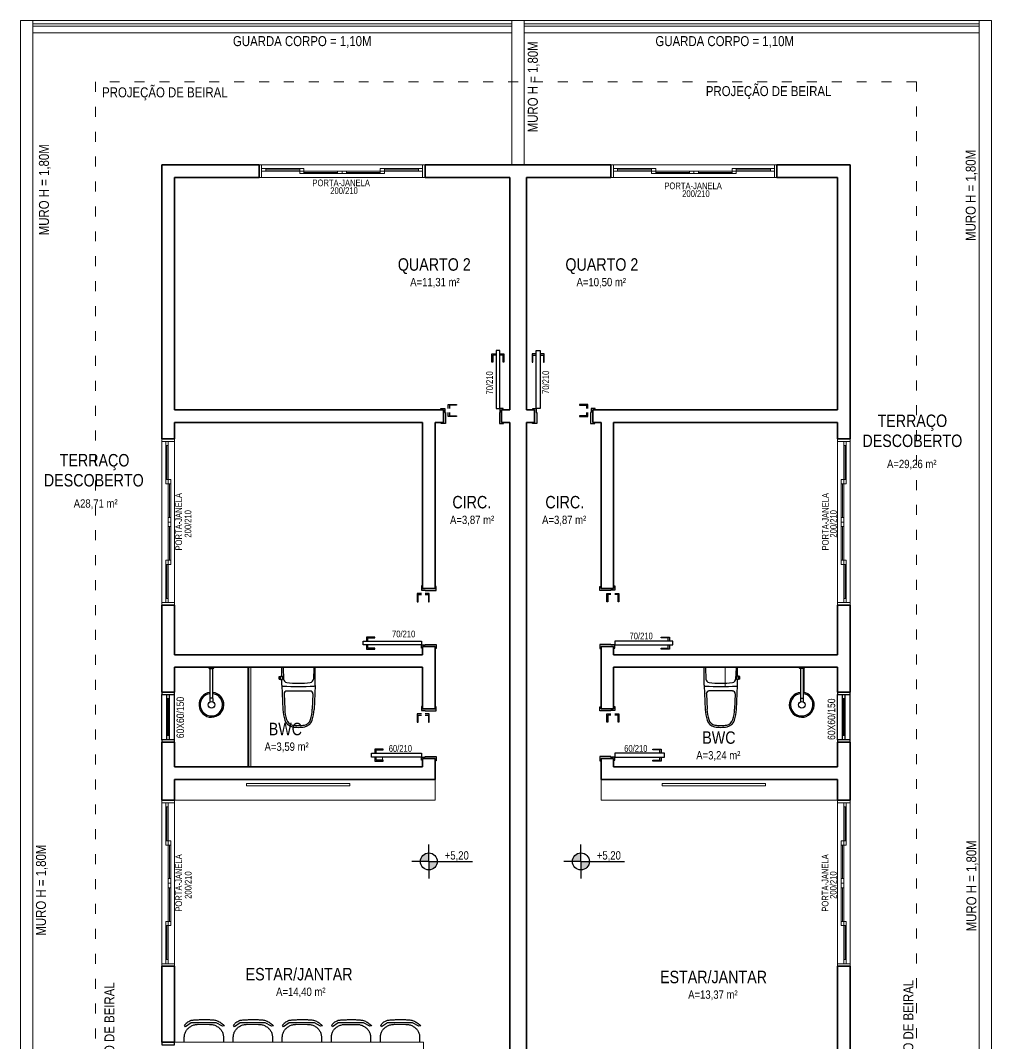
# Model space of a CAD drawing. Header units: millimetres. Extents: x 0 to 1170, y 0 to 3633.
# Drawn here: x 0 to 1170, y 2401 to 3633 of the extents above; entities that cross this region are included whole.
import ezdxf
from ezdxf.enums import TextEntityAlignment as Align

# ---------------------------------------------------------------- set-up
doc = ezdxf.new("R2010")
doc.units = ezdxf.units.MM
doc.linetypes.add('ACAD_ISO03W100', pattern=[30, 12, -18])
for name, color, linetype, lineweight in [('01', 1, 'Continuous', 5), ('02', 2, 'Continuous', 13), ('020 - Textos', 20, 'Continuous', 5), ('030 - Esquadrias', 30, 'Continuous', 5), ('05', 5, 'Continuous', 35), ('055 - Mobilia', 55, 'Continuous', 5), ('08', 8, 'Continuous', 5)]:
    doc.layers.add(name, color=color, linetype=linetype, lineweight=lineweight)
doc.styles.add('ROMANS', font='ARIALN.TTF')

msp = doc.modelspace()

# ---------------------------------------------------------------- hatches: boundary and pattern name
h = msp.add_hatch(color=256)
h.dxf.hatch_style = 1
h.paths.add_polyline_path([(492, 2620.2), (492, 2630.5, 0.414214), (481.8, 2620.2)])
h.paths.add_polyline_path([(502.3, 2620.2), (492, 2620.2), (492, 2610, 0.414214)])
h = msp.add_hatch(color=256)
h.dxf.hatch_style = 1
h.paths.add_polyline_path([(675.3, 2620.2), (675.3, 2630.5, 0.414214), (665, 2620.2)])
h.paths.add_polyline_path([(685.5, 2620.2), (675.3, 2620.2), (675.3, 2610, 0.414214)])

# ---------------------------------------------------------------- linework, layer by layer
at = {"linetype": 'Continuous'}
msp.add_line((275.1, 3164), (419.9, 3164), dxfattribs=at)
for p, q in [((315, 2843.2), (315, 2853.3)), ((354.4, 2854), (315.6, 2854)), ((316.4, 2853.3), (317.1, 2839.8)), ((353.6, 2853.3), (352.9, 2839.8)), ((355, 2832.6), (355, 2853.3)), ((823.8, 2832.6), (823.8, 2853.3)), ((824.4, 2854), (863.2, 2854)), ((825.2, 2853.3), (825.9, 2839.8)), ((862.4, 2853.3), (861.7, 2839.8)), ((863.8, 2843.2), (863.8, 2853.3)), ((311.9, 2839.8), (311.9, 2842.9)), ((311.9, 2842.9), (313.5, 2842.9)), ((311.9, 2839.8), (313.5, 2839.8)), ((313.5, 2839.5), (313.5, 2843.2)), ((313.5, 2843.2), (315.8, 2843.2)), ((313.5, 2839.5), (315.9, 2839.5)), ((315, 2832.6), (315, 2839.5)), ((315.9, 2839.5), (315.8, 2843.2)), ((862.9, 2839.5), (863, 2843.2)), ((865.3, 2839.5), (862.9, 2839.5)), ((865.3, 2843.2), (863, 2843.2)), ((863.8, 2832.6), (863.8, 2839.5)), ((865.3, 2839.5), (865.3, 2843.2)), ((866.8, 2842.9), (865.3, 2842.9)), ((866.8, 2839.8), (865.3, 2839.8)), ((866.8, 2839.8), (866.8, 2842.9)), ((315, 2833.6), (315, 2833.6)), ((315.1, 2832.2), (316.3, 2803.4)), ((317.6, 2822.2), (318.4, 2803.5)), ((320.8, 2825.5), (349.3, 2825.5)), ((352.4, 2822.2), (351.6, 2803.5)), ((354.9, 2832.2), (353.7, 2803.4)), ((823.9, 2832.2), (825.1, 2803.4)), ((826.4, 2822.2), (827.2, 2803.5)), ((858, 2825.5), (829.5, 2825.5)), ((861.2, 2822.2), (860.4, 2803.5)), ((863.7, 2832.2), (862.5, 2803.4)), ((863.8, 2833.6), (863.8, 2833.6)), ((170.5, 2766.8), (170.5, 2821.1)), ((176.5, 2766.8), (176.5, 2821.1)), ((178, 2771.8), (178, 2816.1)), ((179.5, 2766.8), (179.5, 2821.1)), ((185.5, 2766.8), (185.5, 2821.1)), ((228.3, 2816.7), (228.2, 2816.6)), ((231.3, 2816.7), (228.6, 2816.7)), ((231.5, 2816.7), (231.6, 2816.6)), ((939.9, 2816.7), (939.7, 2816.6)), ((940.1, 2816.7), (942.8, 2816.7)), ((943, 2816.7), (943.1, 2816.6)), ((984.5, 2766.8), (984.5, 2821.1)), ((990.5, 2766.8), (990.5, 2821.1)), ((992, 2771.8), (992, 2816.1)), ((993.5, 2766.8), (993.5, 2821.1)), ((999.5, 2766.8), (999.5, 2821.1)), ((492, 2620.2), (492, 2640.7)), ((675.3, 2620.2), (675.3, 2640.7)), ((492, 2620.2), (471.6, 2620.2)), ((492, 2620.2), (512.5, 2620.2)), ((492, 2620.2), (544.5, 2620.2)), ((492, 2620.2), (492, 2599.8)), ((675.3, 2620.2), (654.8, 2620.2)), ((675.3, 2620.2), (695.8, 2620.2)), ((675.3, 2620.2), (727.8, 2620.2)), ((675.3, 2620.2), (675.3, 2599.8))]:
    msp.add_line(p, q)
at = {"linetype": 'ByBlock'}
for p, q in [((179.5, 2816.1), (176.5, 2816.1)), ((993.5, 2816.1), (990.5, 2816.1)), ((179.5, 2771.8), (176.5, 2771.8)), ((993.5, 2771.8), (990.5, 2771.8))]:
    msp.add_line(p, q, dxfattribs=at)
for points in [[(573, 3230), (569, 3230), (569, 3221.5), (568, 3221.5), (568, 3231.5), (573, 3231.5)], [(577.5, 3231.5), (582.5, 3231.5), (582.5, 3221.5), (581.5, 3221.5), (581.5, 3230), (577.5, 3230)], [(621.5, 3231.5), (616.5, 3231.5), (616.5, 3221.5), (617.5, 3221.5), (617.5, 3230), (621.5, 3230)], [(626, 3230), (630, 3230), (630, 3221.5), (631, 3221.5), (631, 3231.5), (626, 3231.5)], [(515.5, 3165.5), (515.5, 3170.5), (525.5, 3170.5), (525.5, 3169.5), (517, 3169.5), (517, 3165.5)], [(683.5, 3165.5), (683.5, 3170.5), (673.5, 3170.5), (673.5, 3169.5), (682, 3169.5), (682, 3165.5)], [(517, 3161), (517, 3157), (525.5, 3157), (525.5, 3156), (515.5, 3156), (515.5, 3161)], [(682, 3161), (682, 3157), (673.5, 3157), (673.5, 3156), (683.5, 3156), (683.5, 3161)], [(483, 2943), (478, 2943), (478, 2933), (479, 2933), (479, 2941.5), (483, 2941.5)], [(487.5, 2941.5), (491.5, 2941.5), (491.5, 2933), (492.5, 2933), (492.5, 2943), (487.5, 2943)], [(711.5, 2941.5), (707.5, 2941.5), (707.5, 2933), (706.5, 2933), (706.5, 2943), (711.5, 2943)], [(716, 2943), (721, 2943), (721, 2933), (720, 2933), (720, 2941.5), (716, 2941.5)], [(418.5, 2885.5), (418.5, 2889.5), (427, 2889.5), (427, 2890.5), (417, 2890.5), (417, 2885.5)], [(780.5, 2885.5), (780.5, 2889.5), (772, 2889.5), (772, 2890.5), (782, 2890.5), (782, 2885.5)], [(417, 2881), (417, 2876), (427, 2876), (427, 2877), (418.5, 2877), (418.5, 2881)], [(782, 2881), (782, 2876), (772, 2876), (772, 2877), (780.5, 2877), (780.5, 2881)], [(228.3, 2852.6), (231.5, 2852.6)], [(228.3, 2852.6), (228.3, 2816.7)], [(231.5, 2852.6), (231.5, 2816.7)], [(943, 2852.6), (939.9, 2852.6)], [(939.9, 2852.6), (939.9, 2816.7)], [(943, 2852.6), (943, 2816.7)], [(228.2, 2816.6), (228.2, 2812.4)], [(231.6, 2816.6), (231.6, 2812.6)], [(939.7, 2816.6), (939.7, 2812.6)], [(943.1, 2816.6), (943.1, 2812.4)], [(483, 2798), (478, 2798), (478, 2788), (479, 2788), (479, 2796.5), (483, 2796.5)], [(487.5, 2796.5), (491.5, 2796.5), (491.5, 2788), (492.5, 2788), (492.5, 2798), (487.5, 2798)], [(711.5, 2796.5), (707.5, 2796.5), (707.5, 2788), (706.5, 2788), (706.5, 2798), (711.5, 2798)], [(716, 2798), (721, 2798), (721, 2788), (720, 2788), (720, 2796.5), (716, 2796.5)], [(428.5, 2750.5), (428.5, 2754.5), (437, 2754.5), (437, 2755.5), (427, 2755.5), (427, 2750.5)], [(770.5, 2750.5), (770.5, 2754.5), (762, 2754.5), (762, 2755.5), (772, 2755.5), (772, 2750.5)], [(427, 2746), (427, 2741), (437, 2741), (437, 2742), (428.5, 2742), (428.5, 2746)], [(772, 2746), (772, 2741), (762, 2741), (762, 2742), (770.5, 2742), (770.5, 2746)], [(197.4, 2402.5), (197.4, 2408.8), (197.5, 2409.8), (197.6, 2410.8), (197.8, 2411.8), (198, 2412.7), (198.3, 2413.6), (198.7, 2414.5), (199.1, 2415.4), (199.6, 2416.2), (200.1, 2417), (200.7, 2417.8), (201.3, 2418.5), (202, 2419.2), (202.7, 2419.9), (203.5, 2420.5), (204.3, 2421.1), (205.2, 2421.6), (206.1, 2422.1), (207, 2422.6), (207.9, 2422.9), (208.9, 2423.3), (209.9, 2423.6), (211, 2423.8), (212, 2423.9), (213.1, 2424), (214.2, 2424.1), (227.8, 2424), (228.9, 2424), (230, 2423.9), (231.1, 2423.7), (232.1, 2423.5), (233.1, 2423.3), (234.1, 2422.9), (235, 2422.5), (236, 2422.1), (236.8, 2421.6), (237.7, 2421.1), (238.5, 2420.5), (239.3, 2419.9), (240, 2419.2), (240.7, 2418.5), (241.3, 2417.8), (241.9, 2417), (242.4, 2416.2), (242.9, 2415.3), (243.3, 2414.5), (243.7, 2413.6), (244, 2412.7), (244.2, 2411.7), (244.4, 2410.8), (244.5, 2409.8), (244.5, 2408.8), (244.5, 2402.5)], [(256.4, 2402.5), (256.4, 2408.8), (256.5, 2409.8), (256.6, 2410.8), (256.7, 2411.8), (257, 2412.7), (257.3, 2413.6), (257.6, 2414.5), (258.1, 2415.4), (258.5, 2416.2), (259.1, 2417), (259.7, 2417.8), (260.3, 2418.5), (261, 2419.2), (261.7, 2419.9), (262.5, 2420.5), (263.3, 2421.1), (264.1, 2421.6), (265, 2422.1), (266, 2422.6), (266.9, 2422.9), (267.9, 2423.3), (268.9, 2423.6), (269.9, 2423.8), (271, 2423.9), (272.1, 2424), (273.2, 2424.1), (286.8, 2424), (287.9, 2424), (289, 2423.9), (290, 2423.7), (291.1, 2423.5), (292.1, 2423.3), (293.1, 2422.9), (294, 2422.5), (294.9, 2422.1), (295.8, 2421.6), (296.7, 2421.1), (297.5, 2420.5), (298.3, 2419.9), (299, 2419.2), (299.7, 2418.5), (300.3, 2417.8), (300.9, 2417), (301.4, 2416.2), (301.9, 2415.3), (302.3, 2414.5), (302.7, 2413.6), (303, 2412.7), (303.2, 2411.7), (303.4, 2410.8), (303.5, 2409.8), (303.5, 2408.8), (303.5, 2402.5)], [(315.5, 2402.5), (315.5, 2408.8), (315.6, 2409.8), (315.7, 2410.8), (315.9, 2411.8), (316.1, 2412.7), (316.4, 2413.6), (316.8, 2414.5), (317.2, 2415.4), (317.7, 2416.2), (318.2, 2417), (318.8, 2417.8), (319.4, 2418.5), (320.1, 2419.2), (320.8, 2419.9), (321.6, 2420.5), (322.4, 2421.1), (323.3, 2421.6), (324.2, 2422.1), (325.1, 2422.6), (326, 2422.9), (327, 2423.3), (328, 2423.6), (329.1, 2423.8), (330.1, 2423.9), (331.2, 2424), (332.3, 2424.1), (345.9, 2424), (347, 2424), (348.1, 2423.9), (349.2, 2423.7), (350.2, 2423.5), (351.2, 2423.3), (352.2, 2422.9), (353.1, 2422.5), (354.1, 2422.1), (354.9, 2421.6), (355.8, 2421.1), (356.6, 2420.5), (357.4, 2419.9), (358.1, 2419.2), (358.8, 2418.5), (359.4, 2417.8), (360, 2417), (360.5, 2416.2), (361, 2415.3), (361.4, 2414.5), (361.8, 2413.6), (362.1, 2412.7), (362.3, 2411.7), (362.5, 2410.8), (362.6, 2409.8), (362.6, 2408.8), (362.6, 2402.5)], [(374.6, 2402.4), (374.6, 2408.8), (374.7, 2409.8), (374.8, 2410.8), (375, 2411.7), (375.2, 2412.7), (375.5, 2413.6), (375.9, 2414.5), (376.3, 2415.3), (376.8, 2416.2), (377.3, 2417), (377.9, 2417.8), (378.5, 2418.5), (379.2, 2419.2), (379.9, 2419.9), (380.7, 2420.5), (381.5, 2421.1), (382.4, 2421.6), (383.3, 2422.1), (384.2, 2422.5), (385.1, 2422.9), (386.1, 2423.2), (387.1, 2423.5), (388.2, 2423.7), (389.2, 2423.9), (390.3, 2424), (391.4, 2424), (405, 2424), (406.1, 2424), (407.2, 2423.9), (408.3, 2423.7), (409.3, 2423.5), (410.3, 2423.2), (411.3, 2422.9), (412.2, 2422.5), (413.2, 2422), (414.1, 2421.6), (414.9, 2421), (415.7, 2420.4), (416.5, 2419.8), (417.2, 2419.2), (417.9, 2418.5), (418.5, 2417.7), (419.1, 2416.9), (419.6, 2416.1), (420.1, 2415.3), (420.5, 2414.4), (420.9, 2413.5), (421.2, 2412.6), (421.5, 2411.7), (421.6, 2410.7), (421.7, 2409.7), (421.8, 2408.7), (421.8, 2402.4)], [(433.8, 2402.5), (433.8, 2408.8), (433.8, 2409.8), (433.9, 2410.8), (434.1, 2411.8), (434.3, 2412.7), (434.6, 2413.6), (435, 2414.5), (435.4, 2415.4), (435.9, 2416.2), (436.4, 2417), (437, 2417.8), (437.6, 2418.5), (438.3, 2419.2), (439.1, 2419.9), (439.8, 2420.5), (440.6, 2421.1), (441.5, 2421.6), (442.4, 2422.1), (443.3, 2422.6), (444.3, 2422.9), (445.2, 2423.3), (446.2, 2423.6), (447.3, 2423.8), (448.3, 2423.9), (449.4, 2424), (450.5, 2424.1), (464.2, 2424), (465.3, 2424), (466.3, 2423.9), (467.4, 2423.7), (468.4, 2423.5), (469.4, 2423.3), (470.4, 2422.9), (471.4, 2422.5), (472.3, 2422.1), (473.2, 2421.6), (474, 2421.1), (474.8, 2420.5), (475.6, 2419.9), (476.3, 2419.2), (477, 2418.5), (477.6, 2417.8), (478.2, 2417), (478.8, 2416.2), (479.2, 2415.3), (479.7, 2414.5), (480, 2413.6), (480.3, 2412.7), (480.6, 2411.7), (480.7, 2410.8), (480.8, 2409.8), (480.9, 2408.8), (480.9, 2402.5)]]:
    msp.add_lwpolyline(points)
for points in [[(577.5, 3165.5), (577.5, 3235.5), (573, 3235.5), (573, 3165.5)], [(621.5, 3165.5), (621.5, 3235.5), (626, 3235.5), (626, 3165.5)], [(507, 3149), (509.5, 3149), (509.5, 3164), (506.5, 3164), (506.5, 3165.5), (511.5, 3165.5), (511.5, 3161), (512, 3161), (512, 3147.5), (507, 3147.5), (507, 3149)], [(582, 3149), (579.5, 3149), (579.5, 3164), (581.5, 3164), (581.5, 3165.5), (577.5, 3165.5), (577.5, 3161), (577, 3161), (577, 3147.5), (582, 3147.5), (582, 3149)], [(617, 3149), (619.5, 3149), (619.5, 3164), (617.5, 3164), (617.5, 3165.5), (621.5, 3165.5), (621.5, 3161), (622, 3161), (622, 3147.5), (617, 3147.5), (617, 3149)], [(692, 3149), (689.5, 3149), (689.5, 3164), (692.5, 3164), (692.5, 3165.5), (687.5, 3165.5), (687.5, 3161), (687, 3161), (687, 3147.5), (692, 3147.5), (692, 3149)], [(499.5, 2951.5), (499.5, 2949), (484.5, 2949), (484.5, 2952), (483, 2952), (483, 2947), (487.5, 2947), (487.5, 2946.5), (501, 2946.5), (501, 2951.5), (499.5, 2951.5)], [(699.5, 2951.5), (699.5, 2949), (714.5, 2949), (714.5, 2952), (716, 2952), (716, 2947), (711.5, 2947), (711.5, 2946.5), (698, 2946.5), (698, 2951.5), (699.5, 2951.5)], [(483, 2881), (413, 2881), (413, 2885.5), (483, 2885.5)], [(716, 2881), (786, 2881), (786, 2885.5), (716, 2885.5)], [(499.5, 2876.5), (499.5, 2879), (484.5, 2879), (484.5, 2877), (483, 2877), (483, 2881), (487.5, 2881), (487.5, 2881.5), (501, 2881.5), (501, 2876.5), (499.5, 2876.5)], [(699.5, 2876.5), (699.5, 2879), (714.5, 2879), (714.5, 2877), (716, 2877), (716, 2881), (711.5, 2881), (711.5, 2881.5), (698, 2881.5), (698, 2876.5), (699.5, 2876.5)], [(170.5, 2821.1), (185.5, 2821.1), (185.5, 2824), (170.5, 2824)], [(984.5, 2821.1), (999.5, 2821.1), (999.5, 2824), (984.5, 2824)], [(499.5, 2806.5), (499.5, 2804), (484.5, 2804), (484.5, 2807), (483, 2807), (483, 2802), (487.5, 2802), (487.5, 2801.5), (501, 2801.5), (501, 2806.5), (499.5, 2806.5)], [(699.5, 2806.5), (699.5, 2804), (714.5, 2804), (714.5, 2807), (716, 2807), (716, 2802), (711.5, 2802), (711.5, 2801.5), (698, 2801.5), (698, 2806.5), (699.5, 2806.5)], [(170.5, 2764), (185.5, 2764), (185.5, 2766.8), (170.5, 2766.8)], [(984.5, 2764), (999.5, 2764), (999.5, 2766.8), (984.5, 2766.8)], [(483, 2746), (423, 2746), (423, 2750.5), (483, 2750.5)], [(716, 2746), (776, 2746), (776, 2750.5), (716, 2750.5)], [(499.5, 2741.5), (499.5, 2744), (484.5, 2744), (484.5, 2742), (483, 2742), (483, 2746), (487.5, 2746), (487.5, 2746.5), (501, 2746.5), (501, 2741.5), (499.5, 2741.5)], [(699.5, 2741.5), (699.5, 2744), (714.5, 2744), (714.5, 2742), (716, 2742), (716, 2746), (711.5, 2746), (711.5, 2746.5), (698, 2746.5), (698, 2741.5), (699.5, 2741.5)], [(229.7, 2429.6), (230.8, 2429.5), (231.8, 2429.4), (232.9, 2429.3), (234, 2429.2), (235, 2429), (236.1, 2428.7), (237.2, 2428.3), (238.4, 2427.8), (239.5, 2427.2), (240.6, 2426.5), (241.6, 2425.8), (242.6, 2425.1), (243.6, 2424.4), (244.4, 2423.7), (245.2, 2423), (245.9, 2422.4), (245.9, 2422.4), (243.6, 2422), (236, 2425.7), (205.7, 2425.8), (198.8, 2421.2), (197.8, 2422.9), (198.4, 2423.9), (199.1, 2424.8), (199.8, 2425.6), (200.7, 2426.3), (201.6, 2427), (202.8, 2427.6), (204.1, 2428.3), (205.7, 2429.1), (206.8, 2429.2), (207.9, 2429.2), (209, 2429.3), (210.1, 2429.4), (211.2, 2429.5), (212.3, 2429.5), (213.4, 2429.6), (214.5, 2429.6), (215.6, 2429.7), (216.7, 2429.7), (217.8, 2429.8), (218.9, 2429.8), (220, 2429.8), (221.1, 2429.8), (222.1, 2429.8), (223.2, 2429.8), (224.3, 2429.8), (225.4, 2429.8), (226.5, 2429.7), (227.6, 2429.7), (228.6, 2429.6)], [(288.7, 2429.6), (289.8, 2429.5), (290.8, 2429.4), (291.9, 2429.3), (293, 2429.2), (294, 2429), (295.1, 2428.7), (296.2, 2428.3), (297.3, 2427.8), (298.5, 2427.2), (299.5, 2426.5), (300.6, 2425.8), (301.6, 2425.1), (302.5, 2424.4), (303.4, 2423.7), (304.2, 2423), (304.9, 2422.4), (304.9, 2422.4), (302.6, 2422), (295, 2425.7), (264.7, 2425.8), (257.8, 2421.2), (256.8, 2422.9), (257.4, 2423.9), (258.1, 2424.8), (258.8, 2425.6), (259.6, 2426.3), (260.6, 2427), (261.8, 2427.6), (263.1, 2428.3), (264.7, 2429.1), (265.8, 2429.2), (266.9, 2429.2), (268, 2429.3), (269.1, 2429.4), (270.2, 2429.5), (271.3, 2429.5), (272.4, 2429.6), (273.5, 2429.6), (274.6, 2429.7), (275.7, 2429.7), (276.8, 2429.8), (277.9, 2429.8), (278.9, 2429.8), (280, 2429.8), (281.1, 2429.8), (282.2, 2429.8), (283.3, 2429.8), (284.4, 2429.8), (285.5, 2429.7), (286.5, 2429.7), (287.6, 2429.6)], [(347.8, 2429.6), (348.9, 2429.5), (349.9, 2429.4), (351, 2429.3), (352.1, 2429.2), (353.1, 2429), (354.2, 2428.7), (355.3, 2428.3), (356.5, 2427.8), (357.6, 2427.2), (358.7, 2426.5), (359.7, 2425.8), (360.7, 2425.1), (361.7, 2424.4), (362.5, 2423.7), (363.3, 2423), (364, 2422.4), (364, 2422.4), (361.7, 2422), (354.1, 2425.7), (323.8, 2425.8), (316.9, 2421.2), (315.9, 2422.9), (316.5, 2423.9), (317.2, 2424.8), (317.9, 2425.6), (318.8, 2426.3), (319.7, 2427), (320.9, 2427.6), (322.2, 2428.3), (323.8, 2429.1), (324.9, 2429.2), (326, 2429.2), (327.1, 2429.3), (328.2, 2429.4), (329.3, 2429.5), (330.4, 2429.5), (331.5, 2429.6), (332.6, 2429.6), (333.7, 2429.7), (334.8, 2429.7), (335.9, 2429.8), (337, 2429.8), (338.1, 2429.8), (339.2, 2429.8), (340.2, 2429.8), (341.3, 2429.8), (342.4, 2429.8), (343.5, 2429.8), (344.6, 2429.7), (345.7, 2429.7), (346.7, 2429.6)], [(406.9, 2429.5), (408, 2429.4), (409.1, 2429.3), (410.1, 2429.2), (411.2, 2429.1), (412.3, 2429), (413.3, 2428.7), (414.5, 2428.3), (415.6, 2427.8), (416.7, 2427.1), (417.8, 2426.5), (418.8, 2425.8), (419.8, 2425.1), (420.8, 2424.3), (421.7, 2423.6), (422.4, 2423), (423.1, 2422.4), (423.1, 2422.4), (420.8, 2421.9), (413.2, 2425.7), (382.9, 2425.7), (376, 2421.2), (375, 2422.8), (375.7, 2423.8), (376.3, 2424.7), (377, 2425.5), (377.9, 2426.2), (378.9, 2426.9), (380, 2427.6), (381.4, 2428.3), (382.9, 2429), (384, 2429.1), (385.1, 2429.2), (386.2, 2429.3), (387.3, 2429.3), (388.4, 2429.4), (389.5, 2429.5), (390.6, 2429.5), (391.7, 2429.6), (392.8, 2429.6), (393.9, 2429.7), (395, 2429.7), (396.1, 2429.7), (397.2, 2429.8), (398.3, 2429.8), (399.4, 2429.8), (400.4, 2429.8), (401.5, 2429.8), (402.6, 2429.7), (403.7, 2429.7), (404.8, 2429.6), (405.8, 2429.6)], [(466, 2429.6), (467.1, 2429.5), (468.2, 2429.4), (469.2, 2429.3), (470.3, 2429.2), (471.4, 2429), (472.5, 2428.7), (473.6, 2428.3), (474.7, 2427.8), (475.8, 2427.2), (476.9, 2426.5), (477.9, 2425.8), (479, 2425.1), (479.9, 2424.4), (480.8, 2423.7), (481.6, 2423), (482.2, 2422.4), (482.2, 2422.4), (479.9, 2422), (472.4, 2425.7), (442.1, 2425.8), (435.1, 2421.2), (434.2, 2422.9), (434.8, 2423.9), (435.4, 2424.8), (436.2, 2425.6), (437, 2426.3), (438, 2427), (439.1, 2427.6), (440.5, 2428.3), (442.1, 2429.1), (443.2, 2429.2), (444.3, 2429.2), (445.4, 2429.3), (446.5, 2429.4), (447.5, 2429.5), (448.6, 2429.5), (449.7, 2429.6), (450.8, 2429.6), (451.9, 2429.7), (453, 2429.7), (454.1, 2429.8), (455.2, 2429.8), (456.3, 2429.8), (457.4, 2429.8), (458.5, 2429.8), (459.6, 2429.8), (460.6, 2429.8), (461.7, 2429.8), (462.8, 2429.7), (463.9, 2429.7), (465, 2429.6)], [(185.5, 2402.5), (170.5, 2402.5), (170.5, 2399.5), (185.5, 2399.5)]]:
    msp.add_lwpolyline(points, close=True)
for points in [[(230, 2854), (227, 2854), (227, 2853.5, 0.414214), (227.9, 2852.6), (228.3, 2852.6)], [(231.5, 2852.6), (232, 2852.6, 0.414214), (232.9, 2853.5), (232.9, 2854), (230, 2854)], [(939.9, 2852.6), (939.4, 2852.6, -0.414214), (938.5, 2853.5), (938.5, 2854), (941.4, 2854)], [(941.4, 2854), (944.4, 2854), (944.4, 2853.5, -0.414214), (943.5, 2852.6), (943, 2852.6)]]:
    msp.add_lwpolyline(points, format="xyb")
for centre, radius in [((230.1, 2808.9), 3.96), ((941.3, 2808.9), 3.96), ((492, 2620.2), 10.2), ((675.3, 2620.2), 10.2)]:
    msp.add_circle(centre, radius)
for centre, radius, start, end in [((315.6, 2853.3, 0), 0.631, 90, 180), ((317.1, 2853.3, 0), 0.631, 90, 182.8964), ((353, 2853.3, 0), 0.631, 357.1036, 90), ((354.4, 2853.3, 0), 0.631, 0, 90), ((824.4, 2853.3, 0), 0.631, 90, 180), ((825.8, 2853.3, 0), 0.631, 90, 182.8964), ((861.7, 2853.3, 0), 0.631, 357.1036, 90), ((863.2, 2853.3, 0), 0.631, 0, 90), ((321.3, 2840, 0), 4.21, 182.8964, 262.9433), ((335, 2950.6, 0), 115.7, 262.9433, 277.0567), ((348.7, 2840, 0), 4.21, 277.0567, 357.1036), ((830.1, 2840, 0), 4.21, 182.8964, 262.9433), ((843.8, 2950.6, 0), 115.7, 262.9433, 277.0567), ((857.5, 2840, 0), 4.21, 277.0567, 357.1036), ((230.1, 2808.9), 15, 96.6611, 84.5101), ((230.1, 2808.9), 13.5, 96.6611, 84.5101), ((316.3, 2832.6, 0), 1.26, 180, 270), ((335, 3146.4, 0), 315.6, 266.5961, 273.4039), ((320.8, 2822.3, 0), 3.16, 90, 182.3918), ((349.3, 2822.3, 0), 3.16, 357.6082, 90), ((353.7, 2832.6, 0), 1.26, 270, 0), ((825.1, 2832.6, 0), 1.26, 180, 270), ((843.8, 3146.4, 0), 315.6, 266.5961, 273.4039), ((829.5, 2822.3, 0), 3.16, 90, 182.3918), ((858, 2822.3, 0), 3.16, 357.6082, 90), ((862.5, 2832.6, 0), 1.26, 270, 0), ((941.3, 2808.9), 15, 95.4899, 83.3389), ((941.3, 2808.9), 13.5, 95.4899, 83.3389), ((368.8, 2805.6, 0), 52.6, 182.3918, 196.7461), ((368.8, 2805.6, 0), 50.5, 182.3918, 196.7461), ((301.2, 2805.6, 0), 50.5, 343.2539, 357.6082), ((301.2, 2805.6, 0), 52.6, 343.2539, 357.6082), ((877.6, 2805.6, 0), 52.6, 182.3918, 196.7461), ((877.6, 2805.6, 0), 50.5, 182.3918, 196.7461), ((810, 2805.6, 0), 50.5, 343.2539, 357.6082), ((810, 2805.6, 0), 52.6, 343.2539, 357.6082), ((329.6, 2793.8, 0), 11.6, 196.7461, 259.6895), ((329.6, 2793.8, 0), 9.47, 196.7461, 259.6895), ((335, 2823.8, 0), 40, 259.6895, 270), ((335, 2823.8, 0), 40, 270, 280.3105), ((340.5, 2793.8, 0), 9.47, 280.3105, 343.2539), ((340.5, 2793.8, 0), 11.6, 280.3105, 343.2539), ((838.3, 2793.8, 0), 11.6, 196.7461, 259.6895), ((838.3, 2793.8, 0), 9.47, 196.7461, 259.6895), ((843.8, 2823.8, 0), 40, 259.6895, 270), ((843.8, 2823.8, 0), 40, 270, 280.3105), ((849.2, 2793.8, 0), 9.47, 280.3105, 343.2539), ((849.2, 2793.8, 0), 11.6, 280.3105, 343.2539), ((335, 2823.8, 0), 42.1, 259.6895, 270), ((335, 2823.8, 0), 42.1, 270, 280.3105), ((843.8, 2823.8, 0), 42.1, 259.6895, 270), ((843.8, 2823.8, 0), 42.1, 270, 280.3105)]:
    msp.add_arc(centre, radius, start, end)
at = {"layer": '01', "color": 252, "true_color": 0x939598}
for p, q in [((1170, 3633), (0, 3633)), ((0, 3633), (0, 676)), ((15, 3618), (15, 3633)), ((592, 3459), (592, 3633)), ((592, 3633), (607, 3633)), ((607, 3633), (607, 3459)), ((1155, 3618), (1155, 3633)), ((1170, 676), (1170, 3633)), ((592, 3618), (15, 3618)), ((15, 3618), (15, 2202.5)), ((1155, 3618), (607, 3618)), ((1155, 2137.5), (1155, 3618))]:
    msp.add_line(p, q, dxfattribs=at)
at = {"layer": '02', "color": 252, "true_color": 0x939598}
for p, q in [((15, 3629), (592, 3629)), ((15, 3626), (592, 3626)), ((607, 3629), (1155, 3629)), ((607, 3626), (1155, 3626))]:
    msp.add_line(p, q, dxfattribs=at)
at = {"layer": '030 - Esquadrias'}
for p, q in [((290.5, 3459), (484.5, 3459)), ((290.5, 3454.5), (295.5, 3454.5)), ((290.5, 3451.5), (295.5, 3451.5)), ((295.5, 3454.5), (336.5, 3454.5)), ((295.5, 3451.5), (295.5, 3454.5)), ((295.5, 3453), (336.5, 3453)), ((295.5, 3451.5), (336.5, 3451.5)), ((336.5, 3454.5), (336.5, 3451.5)), ((336.5, 3454.5), (341.5, 3454.5)), ((336.5, 3451.5), (341.5, 3451.5)), ((336.5, 3451.5), (341.5, 3451.5)), ((336.5, 3448.5), (336.5, 3451.5)), ((341.5, 3451.5), (341.5, 3454.5)), ((341.5, 3448.5), (341.5, 3451.5)), ((341.5, 3451.5), (382, 3451.5)), ((341.5, 3450), (382, 3450)), ((382, 3451.5), (382, 3448.5)), ((382, 3451.5), (387.5, 3451.5)), ((387.5, 3451.5), (387.5, 3448.5)), ((387.5, 3451.5), (387.5, 3448.5)), ((387.5, 3448.5), (387.5, 3451.5)), ((393, 3451.5), (387.5, 3451.5)), ((387.5, 3448.5), (387.5, 3451.5)), ((393, 3451.5), (393, 3448.5)), ((433.5, 3451.5), (393, 3451.5)), ((433.5, 3450), (393, 3450)), ((433.5, 3451.5), (433.5, 3454.5)), ((438.5, 3454.5), (433.5, 3454.5)), ((438.5, 3451.5), (433.5, 3451.5)), ((438.5, 3451.5), (433.5, 3451.5)), ((433.5, 3448.5), (433.5, 3451.5)), ((438.5, 3454.5), (438.5, 3451.5)), ((479.5, 3454.5), (438.5, 3454.5)), ((479.5, 3453), (438.5, 3453)), ((479.5, 3451.5), (438.5, 3451.5)), ((438.5, 3448.5), (438.5, 3451.5)), ((484.5, 3454.5), (479.5, 3454.5)), ((479.5, 3451.5), (479.5, 3454.5)), ((484.5, 3451.5), (479.5, 3451.5)), ((714.5, 3459), (908.5, 3459)), ((714.5, 3454.5), (719.5, 3454.5)), ((714.5, 3451.5), (719.5, 3451.5)), ((719.5, 3454.5), (760.5, 3454.5)), ((719.5, 3451.5), (719.5, 3454.5)), ((719.5, 3453), (760.5, 3453)), ((719.5, 3451.5), (760.5, 3451.5)), ((760.5, 3454.5), (760.5, 3451.5)), ((760.5, 3454.5), (765.5, 3454.5)), ((760.5, 3451.5), (765.5, 3451.5)), ((760.5, 3451.5), (765.5, 3451.5)), ((760.5, 3448.5), (760.5, 3451.5)), ((765.5, 3451.5), (765.5, 3454.5)), ((765.5, 3448.5), (765.5, 3451.5)), ((765.5, 3451.5), (806, 3451.5)), ((765.5, 3450), (806, 3450)), ((806, 3451.5), (806, 3448.5)), ((806, 3451.5), (811.5, 3451.5)), ((811.5, 3451.5), (811.5, 3448.5)), ((811.5, 3451.5), (811.5, 3448.5)), ((811.5, 3448.5), (811.5, 3451.5)), ((817, 3451.5), (811.5, 3451.5)), ((811.5, 3448.5), (811.5, 3451.5)), ((817, 3451.5), (817, 3448.5)), ((857.5, 3451.5), (817, 3451.5)), ((857.5, 3450), (817, 3450)), ((857.5, 3451.5), (857.5, 3454.5)), ((862.5, 3454.5), (857.5, 3454.5)), ((862.5, 3451.5), (857.5, 3451.5)), ((862.5, 3451.5), (857.5, 3451.5)), ((857.5, 3448.5), (857.5, 3451.5)), ((862.5, 3454.5), (862.5, 3451.5)), ((903.5, 3454.5), (862.5, 3454.5)), ((903.5, 3453), (862.5, 3453)), ((903.5, 3451.5), (862.5, 3451.5)), ((862.5, 3448.5), (862.5, 3451.5)), ((908.5, 3454.5), (903.5, 3454.5)), ((903.5, 3451.5), (903.5, 3454.5)), ((908.5, 3451.5), (903.5, 3451.5)), ((290.5, 3444), (484.5, 3444)), ((336.5, 3448.5), (341.5, 3448.5)), ((341.5, 3448.5), (382, 3448.5)), ((382, 3448.5), (387.5, 3448.5)), ((393, 3448.5), (387.5, 3448.5)), ((433.5, 3448.5), (393, 3448.5)), ((438.5, 3448.5), (433.5, 3448.5)), ((714.5, 3444), (908.5, 3444)), ((760.5, 3448.5), (765.5, 3448.5)), ((765.5, 3448.5), (806, 3448.5)), ((806, 3448.5), (811.5, 3448.5)), ((817, 3448.5), (811.5, 3448.5)), ((857.5, 3448.5), (817, 3448.5)), ((862.5, 3448.5), (857.5, 3448.5)), ((170.5, 3126), (170.5, 2932)), ((175, 3126), (175, 3121)), ((175, 3121), (175, 3080)), ((178, 3121), (175, 3121)), ((176.5, 3121), (176.5, 3080)), ((178, 3126), (178, 3121)), ((178, 3121), (178, 3080)), ((185.5, 3126), (185.5, 2932)), ((984.5, 3126), (984.5, 2932)), ((992, 3126), (992, 3121)), ((992, 3121), (995, 3121)), ((992, 3121), (992, 3080)), ((993.5, 3121), (993.5, 3080)), ((995, 3126), (995, 3121)), ((995, 3121), (995, 3080)), ((999.5, 3126), (999.5, 2932)), ((175, 3080), (178, 3080)), ((175, 3080), (175, 3075)), ((178, 3075), (175, 3075)), ((178, 3080), (178, 3075)), ((178, 3080), (178, 3075)), ((181, 3080), (178, 3080)), ((181, 3075), (178, 3075)), ((178, 3075), (178, 3034.5)), ((179.5, 3075), (179.5, 3034.5)), ((181, 3080), (181, 3075)), ((181, 3075), (181, 3034.5)), ((989, 3080), (989, 3075)), ((989, 3080), (992, 3080)), ((989, 3075), (992, 3075)), ((989, 3075), (989, 3034.5)), ((990.5, 3075), (990.5, 3034.5)), ((995, 3080), (992, 3080)), ((992, 3080), (992, 3075)), ((992, 3080), (992, 3075)), ((992, 3075), (995, 3075)), ((992, 3075), (992, 3034.5)), ((995, 3080), (995, 3075)), ((178, 3034.5), (181, 3034.5)), ((178, 3034.5), (178, 3029)), ((181, 3034.5), (181, 3029)), ((989, 3034.5), (989, 3029)), ((992, 3034.5), (989, 3034.5)), ((992, 3034.5), (992, 3029)), ((178, 3029), (181, 3029)), ((178, 3029), (181, 3029)), ((181, 3029), (178, 3029)), ((178, 3023.5), (178, 3029)), ((181, 3029), (178, 3029)), ((178, 3023.5), (181, 3023.5)), ((178, 2983), (178, 3023.5)), ((179.5, 2983), (179.5, 3023.5)), ((181, 3023.5), (181, 3029)), ((181, 2983), (181, 3023.5)), ((992, 3029), (989, 3029)), ((989, 3023.5), (989, 3029)), ((992, 3029), (989, 3029)), ((989, 3029), (992, 3029)), ((989, 3029), (992, 3029)), ((992, 3023.5), (989, 3023.5)), ((989, 2983), (989, 3023.5)), ((990.5, 2983), (990.5, 3023.5)), ((992, 3023.5), (992, 3029)), ((992, 2983), (992, 3023.5)), ((178, 2983), (175, 2983)), ((175, 2978), (175, 2983)), ((178, 2978), (178, 2983)), ((178, 2978), (178, 2983)), ((181, 2983), (178, 2983)), ((181, 2978), (181, 2983)), ((989, 2978), (989, 2983)), ((989, 2983), (992, 2983)), ((992, 2983), (995, 2983)), ((992, 2978), (992, 2983)), ((992, 2978), (992, 2983)), ((995, 2978), (995, 2983)), ((175, 2978), (178, 2978)), ((175, 2937), (175, 2978)), ((176.5, 2937), (176.5, 2978)), ((178, 2937), (178, 2978)), ((181, 2978), (178, 2978)), ((989, 2978), (992, 2978)), ((995, 2978), (992, 2978)), ((992, 2937), (992, 2978)), ((993.5, 2937), (993.5, 2978)), ((995, 2937), (995, 2978)), ((175, 2932), (175, 2937)), ((178, 2937), (175, 2937)), ((178, 2932), (178, 2937)), ((992, 2932), (992, 2937)), ((992, 2937), (995, 2937)), ((995, 2932), (995, 2937)), ((170.5, 2691), (170.5, 2497)), ((175, 2691), (175, 2686)), ((175, 2686), (175, 2645)), ((178, 2686), (175, 2686)), ((176.5, 2686), (176.5, 2645)), ((178, 2691), (178, 2686)), ((178, 2686), (178, 2645)), ((185.5, 2691), (185.5, 2497)), ((984.5, 2691), (984.5, 2497)), ((992, 2691), (992, 2686)), ((992, 2686), (995, 2686)), ((992, 2686), (992, 2645)), ((993.5, 2686), (993.5, 2645)), ((995, 2691), (995, 2686)), ((995, 2686), (995, 2645)), ((999.5, 2691), (999.5, 2497)), ((175, 2645), (178, 2645)), ((175, 2645), (175, 2640)), ((178, 2640), (175, 2640)), ((178, 2645), (178, 2640)), ((178, 2645), (178, 2640)), ((181, 2645), (178, 2645)), ((181, 2640), (178, 2640)), ((178, 2640), (178, 2599.5)), ((179.5, 2640), (179.5, 2599.5)), ((181, 2645), (181, 2640)), ((181, 2640), (181, 2599.5)), ((989, 2645), (989, 2640)), ((989, 2645), (992, 2645)), ((989, 2640), (992, 2640)), ((989, 2640), (989, 2599.5)), ((990.5, 2640), (990.5, 2599.5)), ((995, 2645), (992, 2645)), ((992, 2645), (992, 2640)), ((992, 2645), (992, 2640)), ((992, 2640), (995, 2640)), ((992, 2640), (992, 2599.5)), ((995, 2645), (995, 2640)), ((178, 2599.5), (181, 2599.5)), ((178, 2599.5), (178, 2594)), ((178, 2594), (181, 2594)), ((178, 2594), (181, 2594)), ((181, 2594), (178, 2594)), ((178, 2588.5), (178, 2594)), ((181, 2594), (178, 2594)), ((178, 2588.5), (181, 2588.5)), ((178, 2548), (178, 2588.5)), ((179.5, 2548), (179.5, 2588.5)), ((181, 2599.5), (181, 2594)), ((181, 2588.5), (181, 2594)), ((181, 2548), (181, 2588.5)), ((989, 2599.5), (989, 2594)), ((992, 2599.5), (989, 2599.5)), ((992, 2594), (989, 2594)), ((989, 2588.5), (989, 2594)), ((992, 2594), (989, 2594)), ((989, 2594), (992, 2594)), ((989, 2594), (992, 2594)), ((992, 2588.5), (989, 2588.5)), ((989, 2548), (989, 2588.5)), ((990.5, 2548), (990.5, 2588.5)), ((992, 2599.5), (992, 2594)), ((992, 2588.5), (992, 2594)), ((992, 2548), (992, 2588.5)), ((178, 2548), (175, 2548)), ((175, 2543), (175, 2548)), ((175, 2543), (178, 2543)), ((175, 2502), (175, 2543)), ((176.5, 2502), (176.5, 2543)), ((178, 2543), (178, 2548)), ((178, 2543), (178, 2548)), ((181, 2548), (178, 2548)), ((178, 2502), (178, 2543)), ((181, 2543), (178, 2543)), ((181, 2543), (181, 2548)), ((989, 2543), (989, 2548)), ((989, 2548), (992, 2548)), ((989, 2543), (992, 2543)), ((992, 2548), (995, 2548)), ((992, 2543), (992, 2548)), ((992, 2543), (992, 2548)), ((995, 2543), (992, 2543)), ((992, 2502), (992, 2543)), ((993.5, 2502), (993.5, 2543)), ((995, 2543), (995, 2548)), ((995, 2502), (995, 2543)), ((175, 2497), (175, 2502)), ((178, 2502), (175, 2502)), ((178, 2497), (178, 2502)), ((992, 2497), (992, 2502)), ((992, 2502), (995, 2502)), ((995, 2497), (995, 2502))]:
    msp.add_line(p, q, dxfattribs=at)
for points in [[(287.5, 3444), (287.5, 3459), (290.5, 3459), (290.5, 3444)], [(487.5, 3444), (487.5, 3459), (484.5, 3459), (484.5, 3444)], [(711.5, 3444), (711.5, 3459), (714.5, 3459), (714.5, 3444)], [(911.5, 3444), (911.5, 3459), (908.5, 3459), (908.5, 3444)], [(185.5, 3129), (170.5, 3129), (170.5, 3126), (185.5, 3126)], [(984.5, 3129), (999.5, 3129), (999.5, 3126), (984.5, 3126)], [(185.5, 2929), (170.5, 2929), (170.5, 2932), (185.5, 2932)], [(984.5, 2929), (999.5, 2929), (999.5, 2932), (984.5, 2932)], [(185.5, 2694), (170.5, 2694), (170.5, 2691), (185.5, 2691)], [(984.5, 2694), (999.5, 2694), (999.5, 2691), (984.5, 2691)], [(185.5, 2494), (170.5, 2494), (170.5, 2497), (185.5, 2497)], [(984.5, 2494), (999.5, 2494), (999.5, 2497), (984.5, 2497)]]:
    msp.add_lwpolyline(points, close=True, dxfattribs=at)
at = {"layer": '05', "color": 252, "true_color": 0x939598}
for p, q in [((287.5, 3459), (170.5, 3459)), ((170.5, 3459), (170.5, 3164)), ((287.5, 3459), (170.5, 3459)), ((170.5, 3459), (170.5, 3164)), ((287.5, 3444), (287.5, 3459)), ((487.5, 3444), (487.5, 3459)), ((711.5, 3459), (487.5, 3459)), ((711.5, 3444), (711.5, 3459)), ((911.5, 3444), (911.5, 3459)), ((999.5, 3459), (911.5, 3459)), ((911.5, 3459), (999.5, 3459)), ((999.5, 3459), (999.5, 3129)), ((287.5, 3444), (185.5, 3444)), ((185.5, 3444), (185.5, 3164)), ((287.5, 3444), (185.5, 3444)), ((185.5, 3444), (185.5, 3164)), ((589.5, 3444), (487.5, 3444)), ((589.5, 3444), (487.5, 3444)), ((589.5, 3444), (589.5, 3164)), ((589.5, 3164), (589.5, 3444)), ((609.5, 3444), (609.5, 3164)), ((711.5, 3444), (609.5, 3444)), ((609.5, 3164), (609.5, 3444)), ((609.5, 3444), (711.5, 3444)), ((984.5, 3444), (911.5, 3444)), ((911.5, 3444), (984.5, 3444)), ((984.5, 3444), (984.5, 3164)), ((170.5, 3164), (170.5, 3129)), ((509.5, 3164), (185.5, 3164)), ((509.5, 3149), (509.5, 3164)), ((579.5, 3149), (579.5, 3164)), ((579.5, 3164), (589.5, 3164)), ((619.5, 3164), (609.5, 3164)), ((619.5, 3149), (619.5, 3164)), ((689.5, 3149), (689.5, 3164)), ((984.5, 3164), (689.5, 3164)), ((185.5, 3149), (484.5, 3149)), ((484.5, 3149), (185.5, 3149)), ((185.5, 3149), (185.5, 3129)), ((484.5, 2949), (484.5, 3149)), ((499.5, 3149), (509.5, 3149)), ((499.5, 2949), (499.5, 3149)), ((589.5, 3149), (579.5, 3149)), ((589.5, 3149), (589.5, 2202.5)), ((609.5, 3149), (609.5, 2202.5)), ((619.5, 3149), (609.5, 3149)), ((699.5, 3149), (689.5, 3149)), ((699.5, 2949), (699.5, 3149)), ((984.5, 3149), (714.5, 3149)), ((714.5, 2949), (714.5, 3149)), ((714.5, 3149), (984.5, 3149)), ((984.5, 3149), (984.5, 3129)), ((185.5, 3129), (170.5, 3129)), ((984.5, 3129), (999.5, 3129)), ((484.5, 2949), (499.5, 2949)), ((699.5, 2949), (714.5, 2949)), ((185.5, 2929), (170.5, 2929)), ((170.5, 2929), (170.5, 2824)), ((170.5, 2929), (170.5, 2854)), ((185.5, 2929), (185.5, 2869)), ((984.5, 2929), (984.5, 2869)), ((984.5, 2929), (999.5, 2929)), ((999.5, 2929), (999.5, 2824)), ((185.5, 2914), (185.5, 2869)), ((484.5, 2879), (499.5, 2879)), ((484.5, 2869), (484.5, 2879)), ((499.5, 2854), (499.5, 2879)), ((699.5, 2879), (714.5, 2879)), ((699.5, 2854), (699.5, 2879)), ((714.5, 2869), (714.5, 2879)), ((170.5, 2824), (170.5, 2869)), ((185.5, 2869), (484.5, 2869)), ((185.5, 2869), (484.5, 2869)), ((499.5, 2869), (499.5, 2804)), ((699.5, 2869), (699.5, 2804)), ((984.5, 2869), (714.5, 2869)), ((984.5, 2869), (714.5, 2869)), ((185.5, 2854), (185.5, 2824)), ((185.5, 2854), (484.5, 2854)), ((185.5, 2824), (185.5, 2854)), ((185.5, 2854), (484.5, 2854)), ((484.5, 2854), (484.5, 2804)), ((984.5, 2854), (714.5, 2854)), ((984.5, 2854), (714.5, 2854)), ((714.5, 2854), (714.5, 2804)), ((984.5, 2854), (984.5, 2824)), ((185.5, 2824), (170.5, 2824)), ((999.5, 2824), (984.5, 2824)), ((484.5, 2804), (499.5, 2804)), ((699.5, 2804), (714.5, 2804)), ((185.5, 2764), (170.5, 2764)), ((170.5, 2764), (170.5, 2694)), ((170.5, 2719), (170.5, 2764)), ((185.5, 2764), (185.5, 2734)), ((185.5, 2734), (185.5, 2764)), ((984.5, 2764), (984.5, 2734)), ((999.5, 2764), (984.5, 2764)), ((999.5, 2764), (999.5, 2694)), ((484.5, 2744), (499.5, 2744)), ((484.5, 2744), (484.5, 2734)), ((499.5, 2744), (499.5, 2719)), ((699.5, 2744), (714.5, 2744)), ((699.5, 2744), (699.5, 2719)), ((714.5, 2744), (714.5, 2734)), ((185.5, 2734), (275.5, 2734)), ((484.5, 2734), (185.5, 2734)), ((714.5, 2734), (984.5, 2734)), ((185.5, 2719), (185.5, 2694)), ((499.5, 2719), (185.5, 2719)), ((699.5, 2719), (984.5, 2719)), ((984.5, 2719), (984.5, 2694)), ((185.5, 2694), (170.5, 2694)), ((984.5, 2694), (999.5, 2694)), ((185.5, 2494), (170.5, 2494)), ((170.5, 2494), (170.5, 2402.5)), ((185.5, 2494), (185.5, 2402.5)), ((984.5, 2494), (984.5, 2302.5)), ((984.5, 2494), (999.5, 2494)), ((999.5, 2494), (999.5, 2302.5)), ((185.5, 2402.5), (170.5, 2402.5))]:
    msp.add_line(p, q, dxfattribs=at)
at = {"layer": '055 - Mobilia', "color": 252, "true_color": 0x939598}
for p, q in [((185.5, 3287), (185.5, 3444)), ((185.5, 3444), (230.5, 3444)), ((939.5, 3444), (984.5, 3444)), ((984.5, 3444), (984.5, 3282)), ((984.5, 3311.5), (984.5, 3164)), ((185.5, 3164), (185.5, 3287)), ((185.5, 3287), (185.5, 3287)), ((230.5, 3164), (185.5, 3164)), ((984.5, 3164), (939.5, 3164)), ((185.5, 2869), (185.5, 2914)), ((984.5, 2869), (984.5, 2914)), ((333, 2869), (185.5, 2869)), ((353.5, 2869), (303.5, 2869)), ((816.5, 2869), (866.5, 2869)), ((837, 2869), (984.5, 2869)), ((274, 2734), (274, 2854)), ((275, 2734), (275, 2854)), ((383.5, 2854), (484.5, 2854)), ((484.5, 2854), (484.5, 2814)), ((795.3, 2854), (714.5, 2854)), ((714.5, 2854), (714.5, 2814)), ((272.2, 2711.4), (272.2, 2714)), ((272.2, 2714), (397, 2714)), ((397, 2711.4), (272.2, 2711.4)), ((397, 2714), (397, 2711.4)), ((499.5, 2719), (499.5, 2694)), ((699.5, 2719), (699.5, 2694)), ((773, 2714), (773, 2711.4)), ((897.8, 2714), (773, 2714)), ((773, 2711.4), (897.8, 2711.4)), ((897.8, 2711.4), (897.8, 2714)), ((499.5, 2694), (185.5, 2694)), ((699.5, 2694), (984.5, 2694)), ((485.5, 2402.5), (185.5, 2402.5)), ((485.5, 2362.5), (485.5, 2402.5))]:
    msp.add_line(p, q, dxfattribs=at)
at = {"layer": '08', "color": 252, "linetype": 'ACAD_ISO03W100', "true_color": 0x939598}
for p, q in [((1079.5, 3559), (90.5, 3559)), ((90.5, 3559), (90.5, 3559)), ((90.5, 3559), (90.5, 2202.5)), ((1079.5, 2137.5), (1079.5, 3559))]:
    msp.add_line(p, q, dxfattribs=at)
at = {"layer": '08', "color": 252, "linetype": 'Continuous', "true_color": 0x939598}
for p, q in [((277.6, 2734), (277.6, 2854)), ((849.1, 2830.8), (849.1, 2854)), ((944.3, 2823.6), (944.3, 2853.3)), ((185.5, 2813.2), (185.6, 2813.2)), ((984.1, 2813.2), (984.5, 2813.2)), ((185.5, 2781.4), (185.6, 2781.4)), ((849.1, 2781), (849.1, 2782)), ((984.1, 2781.4), (984.5, 2781.4)), ((436.3, 2742), (436.3, 2746))]:
    msp.add_line(p, q, dxfattribs=at)

# ---------------------------------------------------------------- texts
at = {"layer": '020 - Textos', "color": 252, "true_color": 0x939598, "style": 'ROMANS'}
for s, height, p in [('GUARDA CORPO = 1,10M', 12, (339.5, 3602.1)), ('GUARDA CORPO = 1,10M', 12, (848.5, 3602.1)), ('PROJEÇÃO DE BEIRAL', 12, (174, 3540.4)), ('PROJEÇÃO DE BEIRAL', 12, (901.4, 3541.9)), ('QUARTO 2', 15, (498.6, 3331.6)), ('QUARTO 2', 15, (700.5, 3331.6)), ('TERRAÇO', 15, (1074.6, 3143.4)), ('DESCOBERTO', 15, (1074.6, 3119.3)), ('TERRAÇO', 15, (89.3, 3095.9)), ('DESCOBERTO', 15, (88.4, 3071.8)), ('CIRC.', 15, (543.8, 3045.4)), ('CIRC.', 15, (655.8, 3045.4)), ('BWC', 15, (319.2, 2772.2)), ('BWC', 15, (841.5, 2761.9)), ('ESTAR/JANTAR', 15, (335.7, 2477)), ('ESTAR/JANTAR', 15, (835, 2473.6))]:
    msp.add_text(s, height=height, dxfattribs=at).set_placement(p, align=Align.CENTER)
for s, p in [('MURO H = 1,80M', (623.3, 3553.1)), ('MURO H = 1,80M', (34.3, 3429.1)), ('MURO H = 1,80M', (1150.9, 3422.3)), ('MURO H = 1,80M', (30.7, 2585.7)), ('MURO H = 1,80M', (1151.7, 2590.9)), ('PROJEÇÃO DE BEIRAL', (1075.7, 2402)), ('PROJEÇÃO DE BEIRAL', (113.2, 2399))]:
    msp.add_text(s, height=12, rotation=90, dxfattribs=at).set_placement(p, align=Align.CENTER)
for s, height, p in [('PORTA-JANELA', 8, (351.8, 3433.4)), ('PORTA-JANELA', 8, (775.8, 3429.8)), ('200/210', 8, (373.3, 3424)), ('200/210', 8, (797.3, 3420.4)), ('A=11,31 m²', 10, (469.6, 3312.9)), ('A28,71 m²', 10, (64.2, 3046.3)), ('A=3,87 m²', 10, (517.6, 3026.6)), ('70/210', 8, (447.7, 2890.2)), ('70/210', 8, (733.8, 2887.8)), ('A=3,59 m²', 10, (294.1, 2753.5)), ('60/210', 8, (443.7, 2752.3)), ('60/210', 8, (727.4, 2752.3)), ('A=14,40 m²', 10, (308, 2458.3))]:
    msp.add_text(s, height=height, dxfattribs=at).set_placement(p)
for s, height, rotation, p in [('A=10,50 m²', 10, 360, (670, 3312.9)), ('70/210', 8, 90, (569.2, 3182.5)), ('70/210', 8, 90, (636.9, 3183.2)), ('A=29,26 m²', 10, 360, (1044.1, 3093.9)), ('PORTA-JANELA', 8, 90, (194.7, 2994.7)), ('PORTA-JANELA', 8, 90, (973.8, 2994.7)), ('200/210', 8, 90, (205.8, 3010.2)), ('A=3,87 m²', 10, 360, (628.5, 3026.6)), ('200/210', 8, 90, (983.5, 3010.2)), ('60X60/150', 9, 90, (197.1, 2768.6)), ('60X60/150', 9, 90, (981.6, 2766.6)), ('A=3,24 m²', 10, 360, (814.2, 2743.1)), ('PORTA-JANELA', 8, 90, (194.7, 2559.7)), ('+5,20', 10, 360, (511.2, 2622.5)), ('+5,20', 10, 360, (694.4, 2622.5)), ('PORTA-JANELA', 8, 90, (973.5, 2559.7)), ('200/210', 8, 90, (206.1, 2575.2)), ('200/210', 8, 90, (983.3, 2575.2)), ('A=13,37 m²', 10, 360, (804.5, 2454.9))]:
    msp.add_text(s, height=height, rotation=rotation, dxfattribs=at).set_placement(p)

doc.saveas('drawing.dxf')
